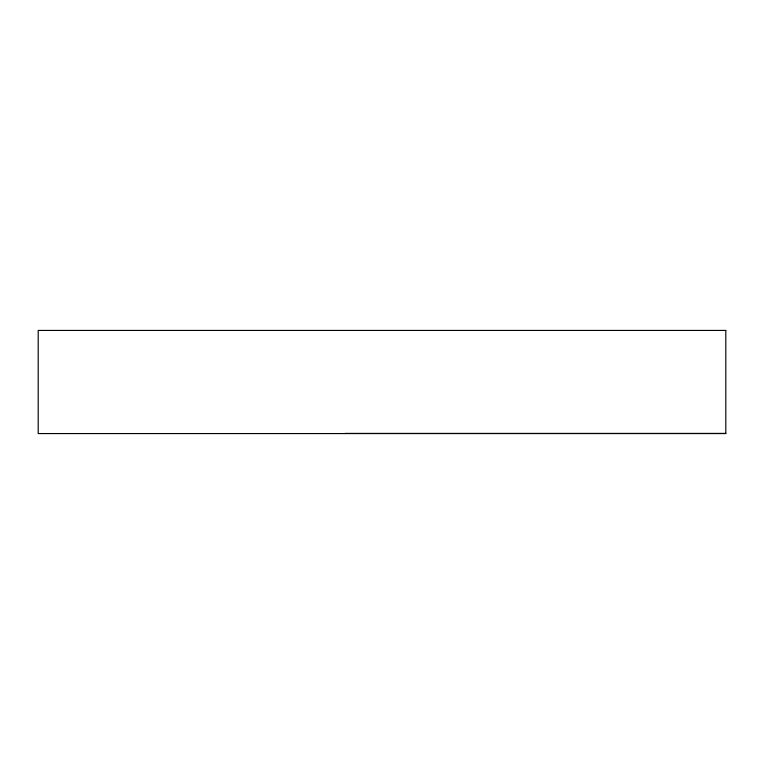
<?xml version="1.0" encoding="UTF-8"?>
<svg xmlns="http://www.w3.org/2000/svg" width="764" height="764" viewBox="0 0 764 764"><rect width="100%" height="100%" fill="white"/><g stroke="black" fill="none" stroke-linecap="round" stroke-linejoin="round"><path stroke-width="1.15" d="M344.994 433.408L725.8 433.408M725.8 330.43L38.2 330.43L38.2 433.57L725.8 433.57L725.8 330.43"/></g></svg>
